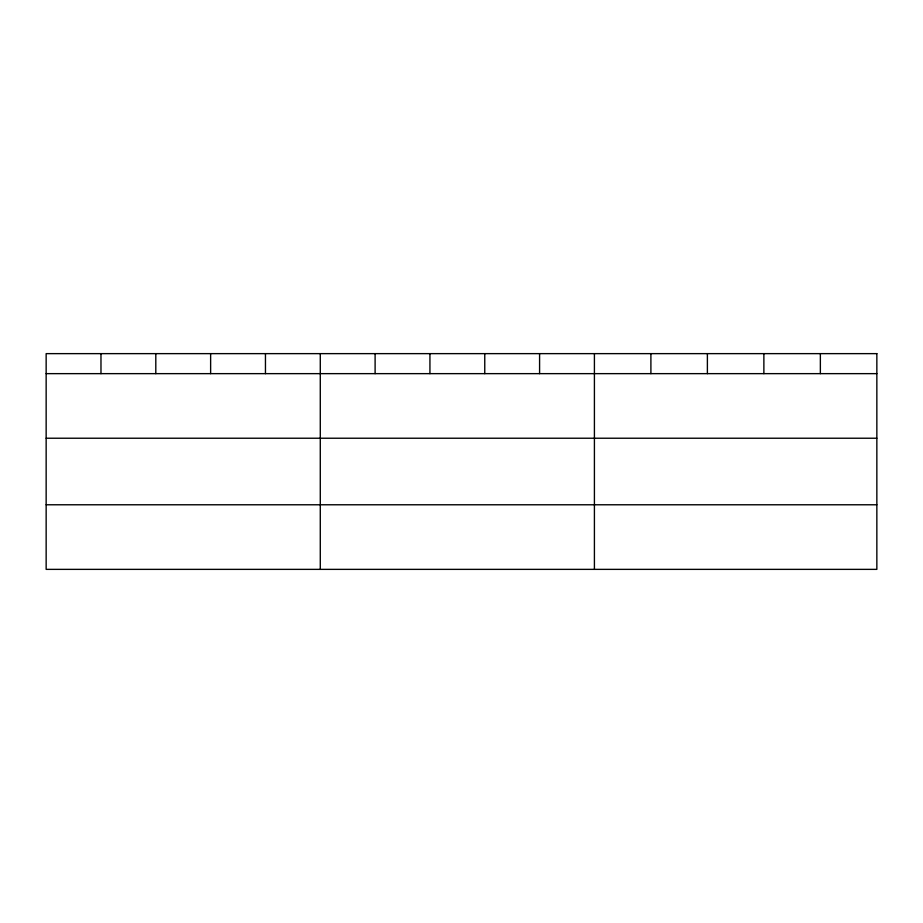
<?xml version="1.0" encoding="UTF-8"?>
<svg xmlns="http://www.w3.org/2000/svg" width="923" height="923" viewBox="0 0 923 923"><rect width="100%" height="100%" fill="white"/><g stroke="black" fill="none" stroke-linecap="round" stroke-linejoin="round"><path stroke-width="1.38" d="M46.15 373.642L876.85 373.642M46.15 438.229L876.85 438.229M46.15 504.777L876.85 504.777M820.362 353.636L820.362 373.642M763.875 353.636L763.875 373.642M707.387 353.636L707.387 373.642M650.9 353.636L650.9 373.642M594.412 353.636L594.412 569.364M539.586 353.636L539.586 373.642M484.76 353.636L484.76 373.642M429.933 353.636L429.933 373.642M375.107 353.636L375.107 373.642M320.281 353.636L320.281 569.364M265.455 353.636L265.455 373.642M210.629 353.636L210.629 373.642M155.802 353.636L155.802 373.642M100.976 353.636L100.976 373.642M876.85 353.636L46.15 353.636L46.15 569.364L876.85 569.364L876.85 353.636"/></g></svg>
